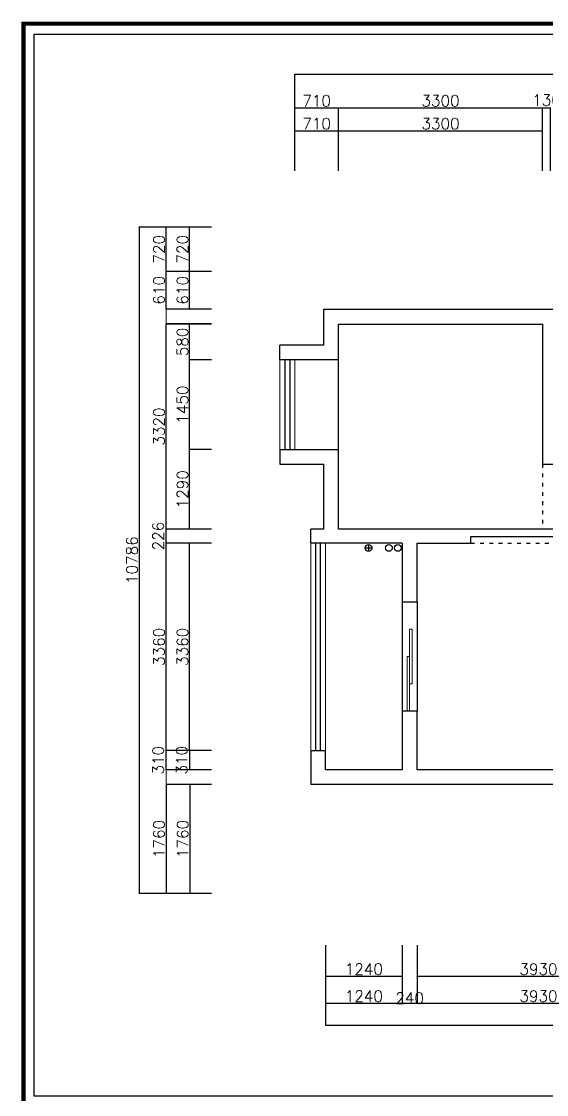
# Model space of a CAD drawing. Header units: millimetres. Extents: x 450898 to 739469, y -912654 to -458543.
# Drawn here: x 450898 to 459394, y -859866 to -842497 of the extents above; entities that cross this region are included whole.
import ezdxf

# ---------------------------------------------------------------- set-up
doc = ezdxf.new("R2010")
doc.units = ezdxf.units.MM
doc.header["$MEASUREMENT"] = 0
doc.header["$PDMODE"] = 3
doc.linetypes.add('ACAD_ISO03W100', pattern=[30, 12, -18])
doc.layers.get('0').update_dxf_attribs({"linetype": 'CONTINUOUS'})
doc.layers.get('DEFPOINTS').update_dxf_attribs({"linetype": 'CONTINUOUS'})
for name, color, linetype in [('0-ELV-01-细实线', 1, 'CONTINUOUS'), ('TOP', 7, 'CONTINUOUS'), ('txt', 7, 'CONTINUOUS'), ('墙线', 5, 'CONTINUOUS'), ('辅助线', 8, 'CONTINUOUS')]:
    doc.layers.add(name, color=color, linetype=linetype)
doc.layers.add('门窗', color=4, linetype='CONTINUOUS', lineweight=13)
doc.styles.get("Standard").update_dxf_attribs({"font": 'complex.shx', "bigfont": 'hzxy.shx'})
doc.dimstyles.new('LMDIM40', dxfattribs={"dimtxt": 80, "dimasz": 20, "dimexe": 0, "dimexo": 0, "dimgap": 25, "dimtad": 1, "dimdec": 0, "dimzin": 0, "dimdsep": 46, "dimtxsty": 'Standard', "dimblk1": 'DOT', "dimblk2": 'DOT', "dimsah": 1, "dimcen": 0, "dimclrd": 2, "dimclre": 2, "dimclrt": 2, "dimadec": 0, "dimazin": 0, "dimtfac": 1, "dimtdec": 0, "dimtmove": 2, "dimatfit": 3, "dimldrblk": 'DOT', "dimfxl": 0, "dimtolj": 1, "dimtzin": 0, "dimarcsym": 0})

# ---------------------------------------------------------------- blocks, each defined once
blk = doc.blocks.new('_ArchTick')
at = {"color": 0, "linetype": 'ByBlock', "const_width": 0.15}
blk.add_lwpolyline([(-0.5, -0.5), (0.5, 0.5)], dxfattribs=at)
blk = doc.blocks.new('*D357')
at = {"layer": 'DEFPOINTS', "color": 0}
for p in [(456029, -844267), (455319, -844917), (456029, -844917)]:
    blk.add_point(p, dxfattribs=at)
at = {"layer": '门窗', "color": 2, "lineweight": -2}
for p, q in [((455319, -844917), (455319, -844267)), ((455319, -844267), (456029, -844267)), ((456029, -844917), (456029, -844267))]:
    blk.add_line(p, q, dxfattribs=at)
at = {"layer": '门窗', "color": 2, "lineweight": -2, "xscale": 20, "yscale": 20, "zscale": 20, "rotation": 180}
blk.add_blockref('_ArchTick', (455319, -844267), dxfattribs=at)
at = {"layer": '门窗', "color": 2, "lineweight": -2, "xscale": 20, "yscale": 20, "zscale": 20}
blk.add_blockref('_ArchTick', (456029, -844267), dxfattribs=at)
at = {"layer": '门窗', "color": 2, "insert": (455674, -844152), "char_height": 180, "attachment_point": 5}
blk.add_mtext('\\A1;710', dxfattribs=at)
blk = doc.blocks.new('_DOT')
at = {"color": 0, "linetype": 'ByBlock'}
blk.add_line((-0.5, 0), (-1, 0), dxfattribs=at)
at = {"color": 0, "linetype": 'ByBlock', "const_width": 0.5}
blk.add_lwpolyline([(-0.25, 0, 1), (0.25, 0, 1)], format="xyb", close=True, dxfattribs=at)
blk = doc.blocks.new('DOT')
at = {"color": 0, "linetype": 'ByBlock'}
blk.add_line((-0.35, 0), (-1, 0), dxfattribs=at)
at = {"color": 0, "linetype": 'ByBlock', "const_width": 0.35}
blk.add_lwpolyline([(-0.175, 0, 1), (0.175, 0, 1)], format="xyb", close=True, dxfattribs=at)
blk = doc.blocks.new('*D358')
at = {"layer": 'DEFPOINTS', "color": 0}
for p in [(459329, -844267), (456029, -844917), (459329, -844917)]:
    blk.add_point(p, dxfattribs=at)
at = {"layer": '门窗', "color": 2, "lineweight": -2}
for p, q in [((456029, -844917), (456029, -844267)), ((456029, -844267), (459329, -844267)), ((459329, -844917), (459329, -844267))]:
    blk.add_line(p, q, dxfattribs=at)
at = {"layer": '门窗', "color": 2, "lineweight": -2, "xscale": 20, "yscale": 20, "zscale": 20, "rotation": 180}
blk.add_blockref('_ArchTick', (456029, -844267), dxfattribs=at)
at = {"layer": '门窗', "color": 2, "lineweight": -2, "xscale": 20, "yscale": 20, "zscale": 20}
blk.add_blockref('_ArchTick', (459329, -844267), dxfattribs=at)
at = {"layer": '门窗', "color": 2, "insert": (457679, -844152), "char_height": 180, "attachment_point": 5}
blk.add_mtext('\\A1;3300', dxfattribs=at)
blk = doc.blocks.new('*D364')
at = {"layer": 'DEFPOINTS', "color": 0}
for p in [(456029, -843897), (455319, -844917), (456029, -844917)]:
    blk.add_point(p, dxfattribs=at)
at = {"layer": '门窗', "color": 2, "lineweight": -2}
for p, q in [((455319, -844917), (455319, -843897)), ((455319, -843897), (456029, -843897)), ((456029, -844917), (456029, -843897))]:
    blk.add_line(p, q, dxfattribs=at)
at = {"layer": '门窗', "color": 2, "lineweight": -2, "xscale": 20, "yscale": 20, "zscale": 20, "rotation": 180}
blk.add_blockref('_ArchTick', (455319, -843897), dxfattribs=at)
at = {"layer": '门窗', "color": 2, "lineweight": -2, "xscale": 20, "yscale": 20, "zscale": 20}
blk.add_blockref('_ArchTick', (456029, -843897), dxfattribs=at)
at = {"layer": '门窗', "color": 2, "insert": (455674, -843782), "char_height": 180, "attachment_point": 5}
blk.add_mtext('\\A1;710', dxfattribs=at)
blk = doc.blocks.new('*D365')
at = {"layer": 'DEFPOINTS', "color": 0}
for p in [(459329, -843897), (456029, -844917), (459329, -844917)]:
    blk.add_point(p, dxfattribs=at)
at = {"layer": '门窗', "color": 2, "lineweight": -2}
for p, q in [((456029, -844917), (456029, -843897)), ((456029, -843897), (459329, -843897)), ((459329, -844917), (459329, -843897))]:
    blk.add_line(p, q, dxfattribs=at)
at = {"layer": '门窗', "color": 2, "lineweight": -2, "xscale": 20, "yscale": 20, "zscale": 20, "rotation": 180}
blk.add_blockref('_ArchTick', (456029, -843897), dxfattribs=at)
at = {"layer": '门窗', "color": 2, "lineweight": -2, "xscale": 20, "yscale": 20, "zscale": 20}
blk.add_blockref('_ArchTick', (459329, -843897), dxfattribs=at)
at = {"layer": '门窗', "color": 2, "insert": (457679, -843782), "char_height": 180, "attachment_point": 5}
blk.add_mtext('\\A1;3300', dxfattribs=at)
blk = doc.blocks.new('*D366')
at = {"layer": 'DEFPOINTS', "color": 0}
for p in [(459459, -843897), (459329, -844917), (459459, -844917)]:
    blk.add_point(p, dxfattribs=at)
at = {"layer": '门窗', "color": 2, "lineweight": -2}
for p, q in [((459329, -844917), (459329, -843897)), ((459329, -843897), (459459, -843897)), ((459459, -844917), (459459, -843897))]:
    blk.add_line(p, q, dxfattribs=at)
at = {"layer": '门窗', "color": 2, "lineweight": -2, "xscale": 20, "yscale": 20, "zscale": 20, "rotation": 180}
blk.add_blockref('_ArchTick', (459329, -843897), dxfattribs=at)
at = {"layer": '门窗', "color": 2, "lineweight": -2, "xscale": 20, "yscale": 20, "zscale": 20}
blk.add_blockref('_ArchTick', (459459, -843897), dxfattribs=at)
at = {"layer": '门窗', "color": 2, "insert": (459394, -843770), "char_height": 180, "attachment_point": 5}
blk.add_mtext('\\A1;130', dxfattribs=at)
blk = doc.blocks.new('*D373')
at = {"layer": 'DEFPOINTS', "color": 0}
for p in [(466969, -843350), (455319, -844917), (466969, -844917)]:
    blk.add_point(p, dxfattribs=at)
at = {"layer": '门窗', "color": 2, "lineweight": -2}
for p, q in [((455319, -844917), (455319, -843350)), ((455319, -843350), (466969, -843350)), ((466969, -844917), (466969, -843350))]:
    blk.add_line(p, q, dxfattribs=at)
at = {"layer": '门窗', "color": 2, "lineweight": -2, "xscale": 20, "yscale": 20, "zscale": 20, "rotation": 180}
blk.add_blockref('_ArchTick', (455319, -843350), dxfattribs=at)
at = {"layer": '门窗', "color": 2, "lineweight": -2, "xscale": 20, "yscale": 20, "zscale": 20}
blk.add_blockref('_ArchTick', (466969, -843350), dxfattribs=at)
at = {"layer": '门窗', "color": 2, "insert": (461144, -843235), "char_height": 180, "attachment_point": 5}
blk.add_mtext('\\A1;11650', dxfattribs=at)
blk = doc.blocks.new('*D392')
at = {"layer": 'DEFPOINTS', "color": 0}
for p in [(453619, -850940), (453971, -850940), (453971, -854300)]:
    blk.add_point(p, dxfattribs=at)
at = {"layer": '门窗', "color": 2, "lineweight": -2}
for p, q in [((453971, -850940), (453619, -850940)), ((453619, -854300), (453619, -850940)), ((453971, -854300), (453619, -854300))]:
    blk.add_line(p, q, dxfattribs=at)
at = {"layer": '门窗', "color": 2, "lineweight": -2, "xscale": 20, "yscale": 20, "zscale": 20}
for p, rotation in [((453619, -850940), 90), ((453619, -854300), 270)]:
    blk.add_blockref('_ArchTick', p, dxfattribs=dict(at, rotation=rotation))
at = {"layer": '门窗', "color": 2, "insert": (453504, -852620), "char_height": 180, "attachment_point": 5, "rotation": 90}
blk.add_mtext('\\A1;3360', dxfattribs=at)
blk = doc.blocks.new('*D393')
at = {"layer": 'DEFPOINTS', "color": 0}
for p in [(453619, -849424), (453971, -849424), (453971, -850714)]:
    blk.add_point(p, dxfattribs=at)
at = {"layer": '门窗', "color": 2, "lineweight": -2}
for p, q in [((453971, -849424), (453619, -849424)), ((453619, -850714), (453619, -849424)), ((453971, -850714), (453619, -850714))]:
    blk.add_line(p, q, dxfattribs=at)
at = {"layer": '门窗', "color": 2, "lineweight": -2, "xscale": 20, "yscale": 20, "zscale": 20}
for p, rotation in [((453619, -849424), 90), ((453619, -850714), 270)]:
    blk.add_blockref('_ArchTick', p, dxfattribs=dict(at, rotation=rotation))
at = {"layer": '门窗', "color": 2, "insert": (453504, -850069), "char_height": 180, "attachment_point": 5, "rotation": 90}
blk.add_mtext('\\A1;1290', dxfattribs=at)
blk = doc.blocks.new('*D394')
at = {"layer": 'DEFPOINTS', "color": 0}
for p in [(453619, -847974), (453971, -847974), (453971, -849424)]:
    blk.add_point(p, dxfattribs=at)
at = {"layer": '门窗', "color": 2, "lineweight": -2}
for p, q in [((453971, -847974), (453619, -847974)), ((453619, -849424), (453619, -847974)), ((453971, -849424), (453619, -849424))]:
    blk.add_line(p, q, dxfattribs=at)
at = {"layer": '门窗', "color": 2, "lineweight": -2, "xscale": 20, "yscale": 20, "zscale": 20}
for p, rotation in [((453619, -847974), 90), ((453619, -849424), 270)]:
    blk.add_blockref('_ArchTick', p, dxfattribs=dict(at, rotation=rotation))
at = {"layer": '门窗', "color": 2, "insert": (453504, -848699), "char_height": 180, "attachment_point": 5, "rotation": 90}
blk.add_mtext('\\A1;1450', dxfattribs=at)
blk = doc.blocks.new('*D395')
at = {"layer": 'DEFPOINTS', "color": 0}
for p in [(453619, -847394), (453971, -847394), (453971, -847974)]:
    blk.add_point(p, dxfattribs=at)
at = {"layer": '门窗', "color": 2, "lineweight": -2}
for p, q in [((453971, -847394), (453619, -847394)), ((453619, -847974), (453619, -847394)), ((453971, -847974), (453619, -847974))]:
    blk.add_line(p, q, dxfattribs=at)
at = {"layer": '门窗', "color": 2, "lineweight": -2, "xscale": 20, "yscale": 20, "zscale": 20}
for p, rotation in [((453619, -847394), 90), ((453619, -847974), 270)]:
    blk.add_blockref('_ArchTick', p, dxfattribs=dict(at, rotation=rotation))
at = {"layer": '门窗', "color": 2, "insert": (453504, -847684), "char_height": 180, "attachment_point": 5, "rotation": 90}
blk.add_mtext('\\A1;580', dxfattribs=at)
blk = doc.blocks.new('*D396')
at = {"layer": 'DEFPOINTS', "color": 0}
for p in [(453619, -846544), (453971, -846544), (453971, -847154)]:
    blk.add_point(p, dxfattribs=at)
at = {"layer": '门窗', "color": 2, "lineweight": -2}
for p, q in [((453971, -846544), (453619, -846544)), ((453619, -847154), (453619, -846544)), ((453971, -847154), (453619, -847154))]:
    blk.add_line(p, q, dxfattribs=at)
at = {"layer": '门窗', "color": 2, "lineweight": -2, "xscale": 20, "yscale": 20, "zscale": 20}
for p, rotation in [((453619, -846544), 90), ((453619, -847154), 270)]:
    blk.add_blockref('_ArchTick', p, dxfattribs=dict(at, rotation=rotation))
at = {"layer": '门窗', "color": 2, "insert": (453504, -846849), "char_height": 180, "attachment_point": 5, "rotation": 90}
blk.add_mtext('\\A1;610', dxfattribs=at)
blk = doc.blocks.new('*D397')
at = {"layer": 'DEFPOINTS', "color": 0}
for p in [(453619, -845824), (453971, -845824), (453971, -846544)]:
    blk.add_point(p, dxfattribs=at)
at = {"layer": '门窗', "color": 2, "lineweight": -2}
for p, q in [((453971, -845824), (453619, -845824)), ((453619, -846544), (453619, -845824)), ((453971, -846544), (453619, -846544))]:
    blk.add_line(p, q, dxfattribs=at)
at = {"layer": '门窗', "color": 2, "lineweight": -2, "xscale": 20, "yscale": 20, "zscale": 20}
for p, rotation in [((453619, -845824), 90), ((453619, -846544), 270)]:
    blk.add_blockref('_ArchTick', p, dxfattribs=dict(at, rotation=rotation))
at = {"layer": '门窗', "color": 2, "insert": (453504, -846184), "char_height": 180, "attachment_point": 5, "rotation": 90}
blk.add_mtext('\\A1;720', dxfattribs=at)
blk = doc.blocks.new('*D398')
at = {"layer": 'DEFPOINTS', "color": 0}
for p in [(453239, -854300), (453971, -854300), (453971, -854610)]:
    blk.add_point(p, dxfattribs=at)
at = {"layer": '门窗', "color": 2, "lineweight": -2}
for p, q in [((453971, -854300), (453239, -854300)), ((453239, -854610), (453239, -854300)), ((453971, -854610), (453239, -854610))]:
    blk.add_line(p, q, dxfattribs=at)
at = {"layer": '门窗', "color": 2, "lineweight": -2, "xscale": 20, "yscale": 20, "zscale": 20}
for p, rotation in [((453239, -854300), 90), ((453239, -854610), 270)]:
    blk.add_blockref('_ArchTick', p, dxfattribs=dict(at, rotation=rotation))
at = {"layer": '门窗', "color": 2, "insert": (453111, -854455), "char_height": 180, "attachment_point": 5, "rotation": 90}
blk.add_mtext('\\A1;310', dxfattribs=at)
blk = doc.blocks.new('*D399')
at = {"layer": 'DEFPOINTS', "color": 0}
for p in [(453239, -850940), (453971, -850940), (453971, -854300)]:
    blk.add_point(p, dxfattribs=at)
at = {"layer": '门窗', "color": 2, "lineweight": -2}
for p, q in [((453971, -850940), (453239, -850940)), ((453239, -854300), (453239, -850940)), ((453971, -854300), (453239, -854300))]:
    blk.add_line(p, q, dxfattribs=at)
at = {"layer": '门窗', "color": 2, "lineweight": -2, "xscale": 20, "yscale": 20, "zscale": 20}
for p, rotation in [((453239, -850940), 90), ((453239, -854300), 270)]:
    blk.add_blockref('_ArchTick', p, dxfattribs=dict(at, rotation=rotation))
at = {"layer": '门窗', "color": 2, "insert": (453124, -852620), "char_height": 180, "attachment_point": 5, "rotation": 90}
blk.add_mtext('\\A1;3360', dxfattribs=at)
blk = doc.blocks.new('*D400')
at = {"layer": 'DEFPOINTS', "color": 0}
for p in [(453239, -850714), (453971, -850714), (453971, -850940)]:
    blk.add_point(p, dxfattribs=at)
at = {"layer": '门窗', "color": 2, "lineweight": -2}
for p, q in [((453971, -850714), (453239, -850714)), ((453239, -850940), (453239, -850714)), ((453971, -850940), (453239, -850940))]:
    blk.add_line(p, q, dxfattribs=at)
at = {"layer": '门窗', "color": 2, "lineweight": -2, "xscale": 20, "yscale": 20, "zscale": 20}
for p, rotation in [((453239, -850714), 90), ((453239, -850940), 270)]:
    blk.add_blockref('_ArchTick', p, dxfattribs=dict(at, rotation=rotation))
at = {"layer": '门窗', "color": 2, "insert": (453111, -850827), "char_height": 180, "attachment_point": 5, "rotation": 90}
blk.add_mtext('\\A1;226', dxfattribs=at)
blk = doc.blocks.new('*D401')
at = {"layer": 'DEFPOINTS', "color": 0}
for p in [(453239, -847394), (453971, -847394), (453971, -850714)]:
    blk.add_point(p, dxfattribs=at)
at = {"layer": '门窗', "color": 2, "lineweight": -2}
for p, q in [((453971, -847394), (453239, -847394)), ((453239, -850714), (453239, -847394)), ((453971, -850714), (453239, -850714))]:
    blk.add_line(p, q, dxfattribs=at)
at = {"layer": '门窗', "color": 2, "lineweight": -2, "xscale": 20, "yscale": 20, "zscale": 20}
for p, rotation in [((453239, -847394), 90), ((453239, -850714), 270)]:
    blk.add_blockref('_ArchTick', p, dxfattribs=dict(at, rotation=rotation))
at = {"layer": '门窗', "color": 2, "insert": (453124, -849054), "char_height": 180, "attachment_point": 5, "rotation": 90}
blk.add_mtext('\\A1;3320', dxfattribs=at)
blk = doc.blocks.new('*D402')
at = {"layer": 'DEFPOINTS', "color": 0}
for p in [(453239, -846544), (453971, -846544), (453971, -847154)]:
    blk.add_point(p, dxfattribs=at)
at = {"layer": '门窗', "color": 2, "lineweight": -2}
for p, q in [((453971, -846544), (453239, -846544)), ((453239, -847154), (453239, -846544)), ((453971, -847154), (453239, -847154))]:
    blk.add_line(p, q, dxfattribs=at)
at = {"layer": '门窗', "color": 2, "lineweight": -2, "xscale": 20, "yscale": 20, "zscale": 20}
for p, rotation in [((453239, -846544), 90), ((453239, -847154), 270)]:
    blk.add_blockref('_ArchTick', p, dxfattribs=dict(at, rotation=rotation))
at = {"layer": '门窗', "color": 2, "insert": (453124, -846849), "char_height": 180, "attachment_point": 5, "rotation": 90}
blk.add_mtext('\\A1;610', dxfattribs=at)
blk = doc.blocks.new('*D403')
at = {"layer": 'DEFPOINTS', "color": 0}
for p in [(453239, -845824), (453971, -845824), (453971, -846544)]:
    blk.add_point(p, dxfattribs=at)
at = {"layer": '门窗', "color": 2, "lineweight": -2}
for p, q in [((453971, -845824), (453239, -845824)), ((453239, -846544), (453239, -845824)), ((453971, -846544), (453239, -846544))]:
    blk.add_line(p, q, dxfattribs=at)
at = {"layer": '门窗', "color": 2, "lineweight": -2, "xscale": 20, "yscale": 20, "zscale": 20}
for p, rotation in [((453239, -845824), 90), ((453239, -846544), 270)]:
    blk.add_blockref('_ArchTick', p, dxfattribs=dict(at, rotation=rotation))
at = {"layer": '门窗', "color": 2, "insert": (453124, -846184), "char_height": 180, "attachment_point": 5, "rotation": 90}
blk.add_mtext('\\A1;720', dxfattribs=at)
blk = doc.blocks.new('*D404')
at = {"layer": 'DEFPOINTS', "color": 0}
for p in [(453971, -854850), (453622, -856610), (453971, -856610)]:
    blk.add_point(p, dxfattribs=at)
at = {"layer": '门窗', "color": 2, "lineweight": -2}
for p, q in [((453971, -854850), (453622, -854850)), ((453622, -854850), (453622, -856610)), ((453971, -856610), (453622, -856610))]:
    blk.add_line(p, q, dxfattribs=at)
at = {"layer": '门窗', "color": 2, "lineweight": -2, "xscale": 20, "yscale": 20, "zscale": 20}
for p, rotation in [((453622, -854850), 90), ((453622, -856610), 270)]:
    blk.add_blockref('_ArchTick', p, dxfattribs=dict(at, rotation=rotation))
at = {"layer": '门窗', "color": 2, "insert": (453507, -855730), "char_height": 180, "attachment_point": 5, "rotation": 90}
blk.add_mtext('\\A1;1760', dxfattribs=at)
blk = doc.blocks.new('*D405')
at = {"layer": 'DEFPOINTS', "color": 0}
for p in [(453971, -854850), (453239, -856610), (453971, -856610)]:
    blk.add_point(p, dxfattribs=at)
at = {"layer": '门窗', "color": 2, "lineweight": -2}
for p, q in [((453971, -854850), (453239, -854850)), ((453239, -854850), (453239, -856610)), ((453971, -856610), (453239, -856610))]:
    blk.add_line(p, q, dxfattribs=at)
at = {"layer": '门窗', "color": 2, "lineweight": -2, "xscale": 20, "yscale": 20, "zscale": 20}
for p, rotation in [((453239, -854850), 90), ((453239, -856610), 270)]:
    blk.add_blockref('_ArchTick', p, dxfattribs=dict(at, rotation=rotation))
at = {"layer": '门窗', "color": 2, "insert": (453124, -855730), "char_height": 180, "attachment_point": 5, "rotation": 90}
blk.add_mtext('\\A1;1760', dxfattribs=at)
blk = doc.blocks.new('*D406')
at = {"layer": 'DEFPOINTS', "color": 0}
for p in [(453971, -854300), (453619, -854610), (453971, -854610)]:
    blk.add_point(p, dxfattribs=at)
at = {"layer": '门窗', "color": 2, "lineweight": -2}
for p, q in [((453971, -854300), (453619, -854300)), ((453619, -854300), (453619, -854610)), ((453971, -854610), (453619, -854610))]:
    blk.add_line(p, q, dxfattribs=at)
at = {"layer": '门窗', "color": 2, "lineweight": -2, "xscale": 20, "yscale": 20, "zscale": 20}
for p, rotation in [((453619, -854300), 90), ((453619, -854610), 270)]:
    blk.add_blockref('_ArchTick', p, dxfattribs=dict(at, rotation=rotation))
at = {"layer": '门窗', "color": 2, "insert": (453492, -854455), "char_height": 180, "attachment_point": 5, "rotation": 90}
blk.add_mtext('\\A1;310', dxfattribs=at)
blk = doc.blocks.new('*D407')
at = {"layer": 'DEFPOINTS', "color": 0}
for p in [(453971, -845824), (452802, -856610), (453971, -856610)]:
    blk.add_point(p, dxfattribs=at)
at = {"layer": '门窗', "color": 2, "lineweight": -2}
for p, q in [((453971, -845824), (452802, -845824)), ((452802, -845824), (452802, -856610)), ((453971, -856610), (452802, -856610))]:
    blk.add_line(p, q, dxfattribs=at)
at = {"layer": '门窗', "color": 2, "lineweight": -2, "xscale": 20, "yscale": 20, "zscale": 20}
for p, rotation in [((452802, -845824), 90), ((452802, -856610), 270)]:
    blk.add_blockref('_ArchTick', p, dxfattribs=dict(at, rotation=rotation))
at = {"layer": '门窗', "color": 2, "insert": (452687, -851217), "char_height": 180, "attachment_point": 5, "rotation": 90}
blk.add_mtext('\\A1;10786', dxfattribs=at)
blk = doc.blocks.new('*D408')
at = {"layer": 'DEFPOINTS', "color": 0}
for p in [(455819, -857449), (457059, -857449), (457059, -857952)]:
    blk.add_point(p, dxfattribs=at)
at = {"layer": '门窗', "color": 2, "lineweight": -2}
for p, q in [((455819, -857449), (455819, -857952)), ((457059, -857449), (457059, -857952)), ((455819, -857952), (457059, -857952))]:
    blk.add_line(p, q, dxfattribs=at)
at = {"layer": '门窗', "color": 2, "lineweight": -2, "xscale": 20, "yscale": 20, "zscale": 20, "rotation": 180}
blk.add_blockref('_ArchTick', (455819, -857952), dxfattribs=at)
at = {"layer": '门窗', "color": 2, "lineweight": -2, "xscale": 20, "yscale": 20, "zscale": 20}
blk.add_blockref('_ArchTick', (457059, -857952), dxfattribs=at)
at = {"layer": '门窗', "color": 2, "insert": (456439, -857837), "char_height": 180, "attachment_point": 5}
blk.add_mtext('\\A1;1240', dxfattribs=at)
blk = doc.blocks.new('*D409')
at = {"layer": 'DEFPOINTS', "color": 0}
for p in [(457299, -857449), (461229, -857449), (461229, -857952)]:
    blk.add_point(p, dxfattribs=at)
at = {"layer": '门窗', "color": 2, "lineweight": -2}
for p, q in [((457299, -857449), (457299, -857952)), ((461229, -857449), (461229, -857952)), ((457299, -857952), (461229, -857952))]:
    blk.add_line(p, q, dxfattribs=at)
at = {"layer": '门窗', "color": 2, "lineweight": -2, "xscale": 20, "yscale": 20, "zscale": 20, "rotation": 180}
blk.add_blockref('_ArchTick', (457299, -857952), dxfattribs=at)
at = {"layer": '门窗', "color": 2, "lineweight": -2, "xscale": 20, "yscale": 20, "zscale": 20}
blk.add_blockref('_ArchTick', (461229, -857952), dxfattribs=at)
at = {"layer": '门窗', "color": 2, "insert": (459264, -857837), "char_height": 180, "attachment_point": 5}
blk.add_mtext('\\A1;3930', dxfattribs=at)
blk = doc.blocks.new('*D416')
at = {"layer": 'DEFPOINTS', "color": 0}
for p in [(455819, -857449), (457059, -857449), (457059, -858389)]:
    blk.add_point(p, dxfattribs=at)
at = {"layer": '门窗', "color": 2, "lineweight": -2}
for p, q in [((455819, -857449), (455819, -858389)), ((457059, -857449), (457059, -858389)), ((455819, -858389), (457059, -858389))]:
    blk.add_line(p, q, dxfattribs=at)
at = {"layer": '门窗', "color": 2, "lineweight": -2, "xscale": 20, "yscale": 20, "zscale": 20, "rotation": 180}
blk.add_blockref('_ArchTick', (455819, -858389), dxfattribs=at)
at = {"layer": '门窗', "color": 2, "lineweight": -2, "xscale": 20, "yscale": 20, "zscale": 20}
blk.add_blockref('_ArchTick', (457059, -858389), dxfattribs=at)
at = {"layer": '门窗', "color": 2, "insert": (456439, -858274), "char_height": 180, "attachment_point": 5}
blk.add_mtext('\\A1;1240', dxfattribs=at)
blk = doc.blocks.new('*D417')
at = {"layer": 'DEFPOINTS', "color": 0}
for p in [(457059, -857449), (457299, -857449), (457299, -858389)]:
    blk.add_point(p, dxfattribs=at)
at = {"layer": '门窗', "color": 2, "lineweight": -2}
for p, q in [((457059, -857449), (457059, -858389)), ((457299, -857449), (457299, -858389)), ((457059, -858389), (457299, -858389))]:
    blk.add_line(p, q, dxfattribs=at)
at = {"layer": '门窗', "color": 2, "lineweight": -2, "xscale": 20, "yscale": 20, "zscale": 20, "rotation": 180}
blk.add_blockref('_ArchTick', (457059, -858389), dxfattribs=at)
at = {"layer": '门窗', "color": 2, "lineweight": -2, "xscale": 20, "yscale": 20, "zscale": 20}
blk.add_blockref('_ArchTick', (457299, -858389), dxfattribs=at)
at = {"layer": '门窗', "color": 2, "insert": (457179, -858306), "char_height": 180, "attachment_point": 5}
blk.add_mtext('\\A1;240', dxfattribs=at)
blk = doc.blocks.new('*D418')
at = {"layer": 'DEFPOINTS', "color": 0}
for p in [(457299, -857449), (461229, -857449), (461229, -858389)]:
    blk.add_point(p, dxfattribs=at)
at = {"layer": '门窗', "color": 2, "lineweight": -2}
for p, q in [((457299, -857449), (457299, -858389)), ((461229, -857449), (461229, -858389)), ((457299, -858389), (461229, -858389))]:
    blk.add_line(p, q, dxfattribs=at)
at = {"layer": '门窗', "color": 2, "lineweight": -2, "xscale": 20, "yscale": 20, "zscale": 20, "rotation": 180}
blk.add_blockref('_ArchTick', (457299, -858389), dxfattribs=at)
at = {"layer": '门窗', "color": 2, "lineweight": -2, "xscale": 20, "yscale": 20, "zscale": 20}
blk.add_blockref('_ArchTick', (461229, -858389), dxfattribs=at)
at = {"layer": '门窗', "color": 2, "insert": (459264, -858274), "char_height": 180, "attachment_point": 5}
blk.add_mtext('\\A1;3930', dxfattribs=at)
blk = doc.blocks.new('*D427')
at = {"layer": 'DEFPOINTS', "color": 0}
for p in [(455819, -857449), (466799, -857449), (466799, -858745)]:
    blk.add_point(p, dxfattribs=at)
at = {"layer": '门窗', "color": 2, "lineweight": -2}
for p, q in [((455819, -857449), (455819, -858745)), ((466799, -857449), (466799, -858745)), ((455819, -858745), (466799, -858745))]:
    blk.add_line(p, q, dxfattribs=at)
at = {"layer": '门窗', "color": 2, "lineweight": -2, "xscale": 20, "yscale": 20, "zscale": 20, "rotation": 180}
blk.add_blockref('_ArchTick', (455819, -858745), dxfattribs=at)
at = {"layer": '门窗', "color": 2, "lineweight": -2, "xscale": 20, "yscale": 20, "zscale": 20}
blk.add_blockref('_ArchTick', (466799, -858745), dxfattribs=at)
at = {"layer": '门窗', "color": 2, "insert": (461309, -858630), "char_height": 180, "attachment_point": 5}
blk.add_mtext('\\A1;10980', dxfattribs=at)
blk = doc.blocks.new('TRYR')
at = {"const_width": 73}
blk.add_lwpolyline([(501239, -866833), (527605, -866831), (527605, -847696), (501239, -847697)], close=True, dxfattribs=at)
at = {"color": 4}
blk.add_lwpolyline([(501422, -847892), (501422, -866653), (523535, -866652), (523535, -847891)], close=True, dxfattribs=at)

msp = doc.modelspace()

# ---------------------------------------------------------------- linework, layer by layer
at = {"layer": '0-ELV-01-细实线', "linetype": 'ACAD_ISO03W100', "ltscale": 5}
for p, q in [((459329.3, -849664.4), (459329.3, -850714.4)), ((458169.3, -850940.4), (462749.3, -850940.4))]:
    msp.add_line(p, q, dxfattribs=at)
at = {"layer": 'txt'}
for p, q in [((455159.3, -847974.4), (455159.3, -849424.4)), ((455239.3, -847974.4), (455239.3, -849424.4)), ((455659.3, -854300.4), (455659.3, -850940.4)), ((455739.3, -854300.4), (455739.3, -850940.4)), ((456459.7, -851018.3), (456569.7, -851018.3)), ((456514.7, -850963.3), (456514.7, -851073.3))]:
    msp.add_line(p, q, dxfattribs=at)
for centre in [(456514.7, -851018.3), (456843.7, -851018.3), (456988.1, -851018.3)]:
    msp.add_circle(centre, 55, dxfattribs=at)
at = {"layer": '墙线'}
for p, q in [((455789.3, -847154.4), (459579.3, -847154.4)), ((455789.3, -847734.4), (455789.3, -847154.4)), ((456029.3, -847974.4), (456029.3, -847394.4)), ((456029.3, -847394.4), (459329.3, -847394.4)), ((459329.3, -847394.4), (459329.3, -849664.4)), ((455789.3, -847734.4), (455079.3, -847734.4)), ((455079.3, -847974.4), (455079.3, -847734.4)), ((456029.3, -847974.4), (455079.3, -847974.4)), ((456029.3, -849424.4), (456029.3, -847974.4)), ((455079.3, -849424.4), (456029.3, -849424.4)), ((455079.3, -849424.4), (455079.3, -849664.4)), ((456029.3, -850714.4), (456029.3, -849424.4)), ((455079.3, -849664.4), (455789.3, -849664.4)), ((455789.3, -850714.4), (455789.3, -849664.4)), ((459329.3, -849664.4), (459559.3, -849664.4)), ((455789.3, -850714.4), (455579.3, -850714.4)), ((455579.3, -850934.9), (455579.3, -850714.4)), ((461349.3, -850714.4), (456029.3, -850714.4)), ((458169.3, -850940.4), (458169.3, -850834.4)), ((458169.3, -850834.4), (461469.3, -850834.4)), ((455819.3, -850940.4), (455579.3, -850940.4)), ((457059.3, -850940.4), (455819.3, -850940.4)), ((457059.3, -850940.4), (457059.3, -851890.4)), ((457299.3, -851890.4), (457299.3, -850940.4)), ((457299.3, -850940.4), (458169.3, -850940.4)), ((457059.3, -851890.4), (457299.3, -851890.4)), ((457299.3, -853660.4), (457059.3, -853660.4)), ((457059.3, -853660.4), (457059.3, -854610.4)), ((457299.3, -854610.4), (457299.3, -853660.4)), ((455819.3, -854300.4), (455579.3, -854300.4)), ((455579.3, -854300.4), (455579.3, -854850.4)), ((455819.3, -854610.4), (455819.3, -854300.4)), ((457059.3, -854610.4), (455819.3, -854610.4)), ((461469.3, -854610.4), (457299.3, -854610.4)), ((457299.3, -854850.4), (455579.3, -854850.4)), ((461229.3, -854850.4), (457299.3, -854850.4))]:
    msp.add_line(p, q, dxfattribs=at)
at = {"layer": '辅助线'}
for p, q in [((457059.3, -851890.4), (457059.3, -853660.4)), ((457299.3, -851890.4), (457299.3, -853660.4))]:
    msp.add_line(p, q, dxfattribs=at)
at = {"layer": '门窗', "color": 2}
for p, q in [((453971.4, -847154.4), (453239, -847154.4)), ((453239, -847394.4), (453239, -847154.4)), ((453971.4, -847394.4), (453239, -847394.4)), ((453971.4, -854610.4), (453239, -854610.4)), ((453239, -854610.4), (453239, -854850.4)), ((453971.4, -854850.4), (453239, -854850.4))]:
    msp.add_line(p, q, dxfattribs=at)
at = {"layer": '门窗'}
for p, q in [((455079.3, -847974.4), (455079.3, -849424.4)), ((455319.3, -847974.4), (455319.3, -849424.4)), ((455579.3, -854300.4), (455579.3, -850934.9)), ((455819.3, -854300.4), (455819.3, -850940.4))]:
    msp.add_line(p, q, dxfattribs=at)
for points in [[(457179.3, -853217.9), (457179.3, -852332.9), (457219.3, -852332.9), (457219.3, -853217.9), (457179.3, -853217.9)], [(457139.3, -853660.4), (457139.3, -852775.4), (457179.3, -852775.4), (457179.3, -853660.4), (457139.3, -853660.4)]]:
    msp.add_lwpolyline(points, dxfattribs=at)

# ---------------------------------------------------------------- block references
at = {"layer": 'TOP', "xscale": 0.9156765649033163, "yscale": 0.9156765649033163, "zscale": 0.9156765649033163}
msp.add_blockref('TRYR', (-8040.9, -66315.3), dxfattribs=at)
at = {"layer": '门窗', "color": 2, "xscale": 20, "yscale": 20, "zscale": 20}
for p, rotation in [((453239, -847154.4), 90), ((453239, -847394.4), 270), ((453239, -854610.4), 90), ((453239, -854850.4), 270)]:
    msp.add_blockref('_ArchTick', p, dxfattribs=dict(at, rotation=rotation))

# ---------------------------------------------------------------- dimensions: what is measured, and where the dimension line sits
at = {"layer": '门窗'}
for base, p1, p2, picture, middle in [((466969.3, -843350), (455319.3, -844916.7), (466969.3, -844916.7), '*D373', (461144.3, -843235)), ((456029.3, -843897.4), (455319.3, -844916.7), (456029.3, -844916.7), '*D364', (455674.3, -843782.4)), ((459329.3, -843897.4), (456029.3, -844916.7), (459329.3, -844916.7), '*D365', (457679.3, -843782.4)), ((459459.3, -843897.4), (459329.3, -844916.7), (459459.3, -844916.7), '*D366', (459394.3, -843769.9)), ((456029.3, -844266.9), (455319.3, -844916.7), (456029.3, -844916.7), '*D357', (455674.3, -844151.9)), ((459329.3, -844266.9), (456029.3, -844916.7), (459329.3, -844916.7), '*D358', (457679.3, -844151.9)), ((457059.3, -857952.1), (455819.3, -857448.9), (457059.3, -857448.9), '*D408', (456439.3, -857837.1)), ((457059.3, -858389.1), (455819.3, -857448.9), (457059.3, -857448.9), '*D416', (456439.3, -858274.1)), ((466799.3, -858744.6), (455819.3, -857448.9), (466799.3, -857448.9), '*D427', (461309.3, -858629.6)), ((461229.3, -857952.1), (457299.3, -857448.9), (461229.3, -857448.9), '*D409', (459264.3, -857837.1)), ((461229.3, -858389.1), (457299.3, -857448.9), (461229.3, -857448.9), '*D418', (459264.3, -858274.1))]:
    dim = msp.add_linear_dim(base=base, p1=p1, p2=p2, dimstyle='LMDIM40', override={"dimtxt": 180, "dimblk": 'ArchTick', "dimsah": 0, "dimldrblk": 'DOT'}, dxfattribs=at)
    dim.commit()
    dim.dimension.update_dxf_attribs({"geometry": picture, "text_midpoint": middle})
for base, p1, p2, angle, picture, middle in [((452801.6, -856610.4), (453971.4, -845824.4), (453971.4, -856610.4), 90, '*D407', (452686.6, -851217.4)), ((453239, -845824.4), (453971.4, -846544.4), (453971.4, -845824.4), 90, '*D403', (453124, -846184.4)), ((453619.5, -845824.4), (453971.4, -846544.4), (453971.4, -845824.4), 270, '*D397', (453504.5, -846184.4)), ((453239, -846544.4), (453971.4, -847154.4), (453971.4, -846544.4), 90, '*D402', (453124, -846849.4)), ((453619.5, -846544.4), (453971.4, -847154.4), (453971.4, -846544.4), 270, '*D396', (453504.5, -846849.4)), ((453239, -847394.4), (453971.4, -850714.4), (453971.4, -847394.4), 90, '*D401', (453124, -849054.4)), ((453619.5, -847394.4), (453971.4, -847974.4), (453971.4, -847394.4), 270, '*D395', (453504.5, -847684.4)), ((453619.5, -847974.4), (453971.4, -849424.4), (453971.4, -847974.4), 270, '*D394', (453504.5, -848699.4)), ((453619.5, -849424.4), (453971.4, -850714.4), (453971.4, -849424.4), 270, '*D393', (453504.5, -850069.4)), ((453239, -850714.4), (453971.4, -850940.4), (453971.4, -850714.4), 90, '*D400', (453111.5, -850827.4)), ((453239, -850940.4), (453971.4, -854300.4), (453971.4, -850940.4), 90, '*D399', (453124, -852620.4)), ((453619.5, -850940.4), (453971.4, -854300.4), (453971.4, -850940.4), 270, '*D392', (453504.5, -852620.4)), ((453239, -854300.4), (453971.4, -854610.4), (453971.4, -854300.4), 90, '*D398', (453111.5, -854455.4)), ((453619.5, -854610.4), (453971.4, -854300.4), (453971.4, -854610.4), 90, '*D406', (453492, -854455.4)), ((453239, -856610.4), (453971.4, -854850.4), (453971.4, -856610.4), 90, '*D405', (453124, -855730.4)), ((453622.3, -856610.4), (453971.4, -854850.4), (453971.4, -856610.4), 90, '*D404', (453507.3, -855730.4))]:
    dim = msp.add_linear_dim(base=base, p1=p1, p2=p2, angle=angle, dimstyle='LMDIM40', override={"dimtxt": 180, "dimblk": 'ArchTick', "dimsah": 0, "dimldrblk": 'DOT'}, dxfattribs=at)
    dim.commit()
    dim.dimension.update_dxf_attribs({"geometry": picture, "text_midpoint": middle})
dim = msp.add_linear_dim(base=(457299.3, -858389.1), p1=(457059.3, -857448.9), p2=(457299.3, -857448.9), dimstyle='LMDIM40', override={"dimtxt": 180, "dimblk": 'ArchTick', "dimsah": 0, "dimldrblk": 'DOT'}, dxfattribs=at)
dim.commit()
dim.dimension.update_dxf_attribs({"geometry": '*D417', "text_midpoint": (457179.3, -858306.1), "dimtype": 160})

doc.saveas('drawing.dxf')
